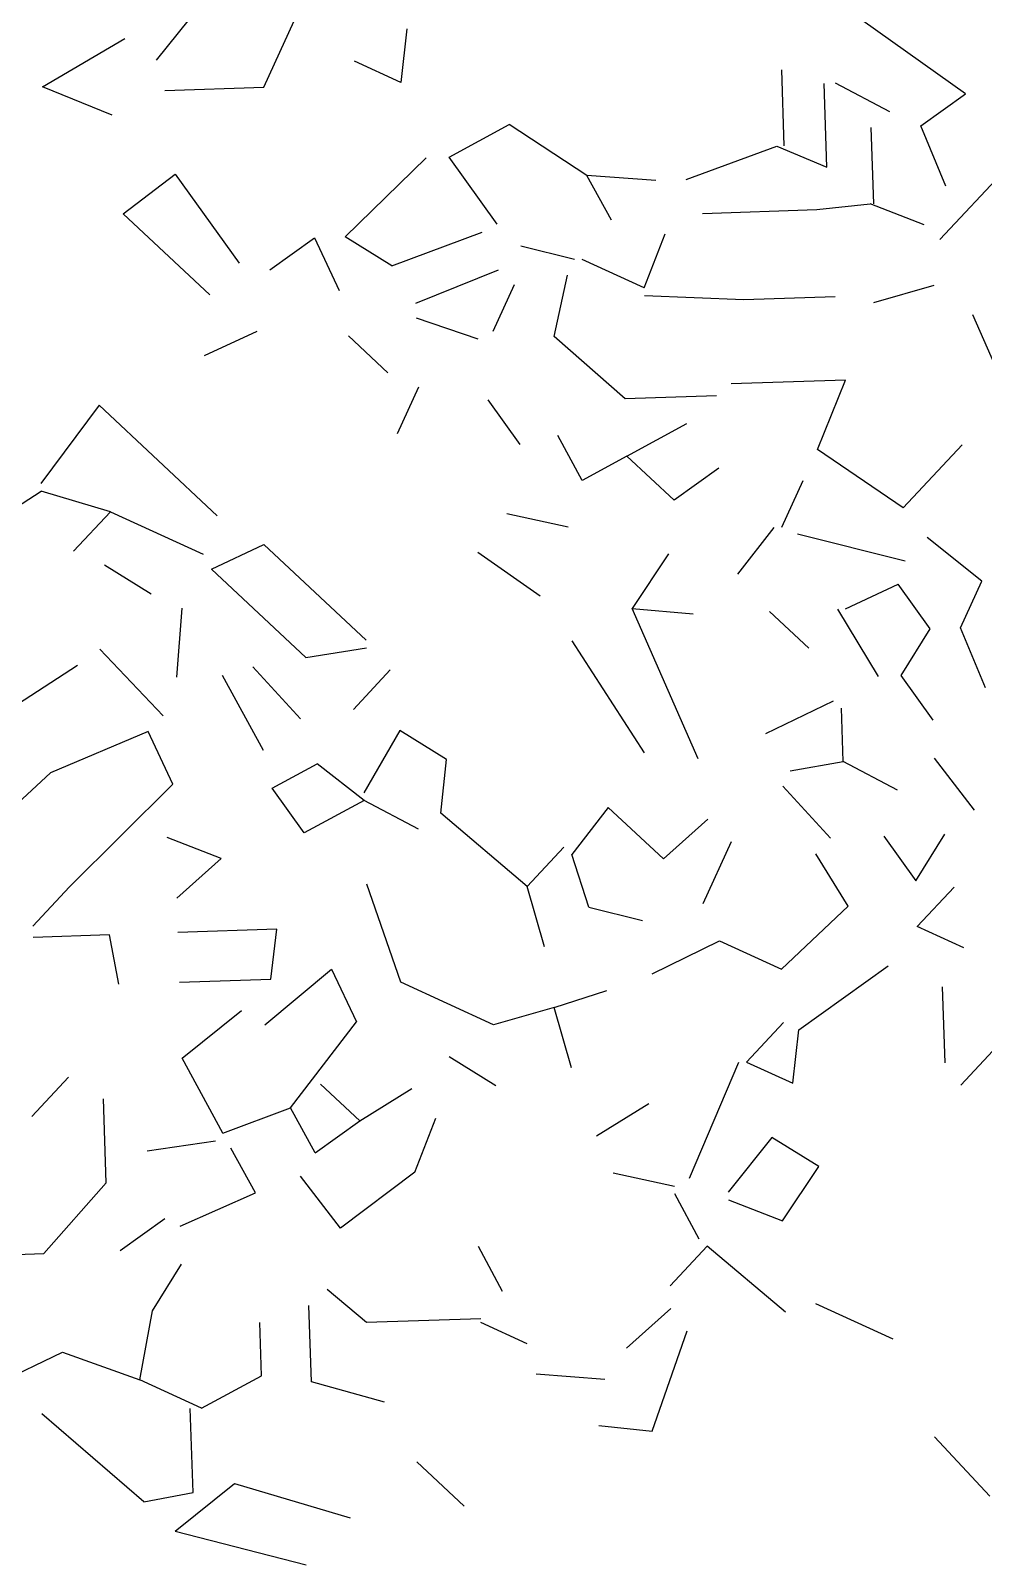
# Model space of a CAD drawing. Header units: metres. Extents: x 10 to 239, y 2 to 253.
# Drawn here: x 16.636 to 17.31, y 182.079 to 183.161 of the extents above; entities that cross this region are included whole.
import ezdxf

# ---------------------------------------------------------------- set-up
doc = ezdxf.new("R2010")
doc.units = ezdxf.units.M
doc.header["$MEASUREMENT"] = 0
doc.layers.add('bloques ARBOLES', color=7, linetype='Continuous', true_color=0xb8d897)

# ---------------------------------------------------------------- blocks, each defined once
blk = doc.blocks.new('arb-alz-77')
at = {"layer": 'bloques ARBOLES', "linetype": 'Continuous'}
for p, q in [((0.8335, 5.234), (0.9146, 5.4112)), ((0.8335, 5.234), (0.9146, 5.4112)), ((0.8335, 5.234), (0.9146, 5.4112)), ((0.7293, 5.3675), (0.6575, 5.2779)), ((0.7293, 5.3675), (0.6575, 5.2779)), ((1.9797, 5.2229), (1.7628, 5.3775)), ((1.9797, 5.2229), (1.7628, 5.3775)), ((1.9797, 5.2229), (1.7628, 5.3775)), ((1.9797, 5.2229), (1.7628, 5.3775)), ((1.0669, 5.3291), (1.0574, 5.2416)), ((0.4722, 5.2343), (0.6064, 5.3136)), ((1.0574, 5.2416), (0.9814, 5.2764)), ((1.0574, 5.2416), (0.9814, 5.2764)), ((1.6837, 5.1382), (1.6795, 5.2625)), ((0.5858, 5.1882), (0.4722, 5.2343)), ((0.5858, 5.1882), (0.4722, 5.2343)), ((0.5858, 5.1882), (0.4722, 5.2343)), ((0.5858, 5.1882), (0.4722, 5.2343)), ((0.5858, 5.1882), (0.4722, 5.2343)), ((0.5858, 5.1882), (0.4722, 5.2343)), ((0.5858, 5.1882), (0.4722, 5.2343)), ((0.5858, 5.1882), (0.4722, 5.2343)), ((0.6717, 5.2286), (0.8335, 5.234)), ((0.6717, 5.2286), (0.8335, 5.234)), ((0.6717, 5.2286), (0.8335, 5.234)), ((1.7533, 5.1032), (1.7488, 5.24)), ((1.7533, 5.1032), (1.7488, 5.24)), ((1.7533, 5.1032), (1.7488, 5.24)), ((1.7533, 5.1032), (1.7488, 5.24)), ((1.8561, 5.1938), (1.7675, 5.2405)), ((1.9067, 5.1706), (1.9797, 5.2229)), ((1.9067, 5.1706), (1.9797, 5.2229)), ((1.9067, 5.1706), (1.9797, 5.2229)), ((1.1362, 5.1197), (1.2341, 5.1728)), ((1.1362, 5.1197), (1.2341, 5.1728)), ((1.1362, 5.1197), (1.2341, 5.1728)), ((1.1362, 5.1197), (1.2341, 5.1728)), ((1.1362, 5.1197), (1.2341, 5.1728)), ((1.3614, 5.0899), (1.2341, 5.1728)), ((1.3614, 5.0899), (1.2341, 5.1728)), ((1.3614, 5.0899), (1.2341, 5.1728)), ((1.3614, 5.0899), (1.2341, 5.1728)), ((1.3614, 5.0899), (1.2341, 5.1728)), ((1.83, 5.0435), (1.8258, 5.1678)), ((1.9474, 5.0723), (1.9067, 5.1706)), ((1.9474, 5.0723), (1.9067, 5.1706)), ((0.9662, 4.9894), (1.0988, 5.1185)), ((0.9662, 4.9894), (1.0988, 5.1185)), ((0.9662, 4.9894), (1.0988, 5.1185)), ((0.9662, 4.9894), (1.0988, 5.1185)), ((1.2146, 5.0102), (1.1362, 5.1197)), ((1.2146, 5.0102), (1.1362, 5.1197)), ((1.2146, 5.0102), (1.1362, 5.1197)), ((1.5236, 5.0829), (1.6713, 5.1377)), ((1.5236, 5.0829), (1.6713, 5.1377)), ((1.6713, 5.1377), (1.7533, 5.1032)), ((1.6713, 5.1377), (1.7533, 5.1032)), ((1.6713, 5.1377), (1.7533, 5.1032)), ((1.6713, 5.1377), (1.7533, 5.1032)), ((0.6037, 5.027), (0.6887, 5.092)), ((0.6037, 5.027), (0.6887, 5.092)), ((0.6887, 5.092), (0.7933, 4.9462)), ((0.6887, 5.092), (0.7933, 4.9462)), ((0.6887, 5.092), (0.7933, 4.9462)), ((0.6887, 5.092), (0.7933, 4.9462)), ((0.6887, 5.092), (0.7933, 4.9462)), ((0.6887, 5.092), (0.7933, 4.9462)), ((1.9378, 4.9849), (2.0461, 5.1006)), ((1.9378, 4.9849), (2.0461, 5.1006)), ((1.4738, 5.0813), (1.3614, 5.0899)), ((1.4013, 5.0166), (1.3614, 5.0899)), ((1.4013, 5.0166), (1.3614, 5.0899)), ((1.4013, 5.0166), (1.3614, 5.0899)), ((1.4013, 5.0166), (1.3614, 5.0899)), ((1.4738, 5.0813), (1.3614, 5.0899)), ((1.4013, 5.0166), (1.3614, 5.0899)), ((1.737, 5.034), (1.8238, 5.0433)), ((1.9122, 5.0088), (1.8238, 5.0433)), ((1.9122, 5.0088), (1.8238, 5.0433)), ((0.7452, 4.8948), (0.6037, 5.027)), ((0.7452, 4.8948), (0.6037, 5.027)), ((1.5503, 5.0278), (1.737, 5.034)), ((1.5503, 5.0278), (1.737, 5.034)), ((1.5503, 5.0278), (1.737, 5.034)), ((1.0425, 4.9421), (1.1902, 4.9969)), ((1.0425, 4.9421), (1.1902, 4.9969)), ((1.0425, 4.9421), (1.1902, 4.9969)), ((1.0425, 4.9421), (1.1902, 4.9969)), ((1.0425, 4.9421), (1.1902, 4.9969)), ((1.0425, 4.9421), (1.1902, 4.9969)), ((1.0425, 4.9421), (1.1902, 4.9969)), ((1.0425, 4.9421), (1.1902, 4.9969)), ((1.4548, 4.9063), (1.4891, 4.9946)), ((1.4548, 4.9063), (1.4891, 4.9946)), ((1.4548, 4.9063), (1.4891, 4.9946)), ((0.8435, 4.9353), (0.9164, 4.9876)), ((0.8435, 4.9353), (0.9164, 4.9876)), ((0.8435, 4.9353), (0.9164, 4.9876)), ((0.9164, 4.9876), (0.9568, 4.9019)), ((0.9164, 4.9876), (0.9568, 4.9019)), ((0.9164, 4.9876), (0.9568, 4.9019)), ((1.0425, 4.9421), (0.9662, 4.9894)), ((1.0425, 4.9421), (0.9662, 4.9894)), ((1.0425, 4.9421), (0.9662, 4.9894)), ((1.0425, 4.9421), (0.9662, 4.9894)), ((1.0425, 4.9421), (0.9662, 4.9894)), ((1.3412, 4.9522), (1.2532, 4.9742)), ((1.3412, 4.9522), (1.2532, 4.9742)), ((1.4548, 4.9063), (1.3536, 4.9525)), ((1.082, 4.8812), (1.2171, 4.9356)), ((1.082, 4.8812), (1.2171, 4.9356)), ((1.082, 4.8812), (1.2171, 4.9356)), ((1.082, 4.8812), (1.2171, 4.9356)), ((1.308, 4.8265), (1.3295, 4.9269)), ((1.308, 4.8265), (1.3295, 4.9269)), ((1.308, 4.8265), (1.3295, 4.9269)), ((1.308, 4.8265), (1.3295, 4.9269)), ((1.308, 4.8265), (1.3295, 4.9269)), ((1.308, 4.8265), (1.3295, 4.9269)), ((1.2081, 4.8356), (1.2428, 4.9115)), ((1.4553, 4.8937), (1.6175, 4.8868)), ((1.4553, 4.8937), (1.6175, 4.8868)), ((1.9279, 4.9097), (1.8292, 4.8815)), ((1.9279, 4.9097), (1.8292, 4.8815)), ((1.9279, 4.9097), (1.8292, 4.8815)), ((1.9279, 4.9097), (1.8292, 4.8815)), ((1.9279, 4.9097), (1.8292, 4.8815)), ((1.9279, 4.9097), (1.8292, 4.8815)), ((1.9279, 4.9097), (1.8292, 4.8815)), ((1.6175, 4.8868), (1.7667, 4.8918)), ((1.6175, 4.8868), (1.7667, 4.8918)), ((1.6175, 4.8868), (1.7667, 4.8918)), ((1.1837, 4.8223), (1.0828, 4.8563)), ((1.1837, 4.8223), (1.0828, 4.8563)), ((1.1837, 4.8223), (1.0828, 4.8563)), ((2.0458, 4.7393), (1.9919, 4.862)), ((2.0458, 4.7393), (1.9919, 4.862)), ((2.0458, 4.7393), (1.9919, 4.862)), ((2.0458, 4.7393), (1.9919, 4.862)), ((0.8219, 4.835), (0.736, 4.7948)), ((0.8219, 4.835), (0.736, 4.7948)), ((0.8219, 4.835), (0.736, 4.7948)), ((1.036, 4.7674), (0.9717, 4.8276)), ((1.036, 4.7674), (0.9717, 4.8276)), ((1.036, 4.7674), (0.9717, 4.8276)), ((1.4236, 4.7246), (1.308, 4.8265)), ((1.4236, 4.7246), (1.308, 4.8265)), ((1.0518, 4.6684), (1.0866, 4.7443)), ((1.0518, 4.6684), (1.0866, 4.7443)), ((1.0518, 4.6684), (1.0866, 4.7443)), ((1.7838, 4.7555), (1.5971, 4.7491)), ((1.7838, 4.7555), (1.5971, 4.7491)), ((1.7838, 4.7555), (1.5971, 4.7491)), ((1.7378, 4.6418), (1.7838, 4.7555)), ((1.7378, 4.6418), (1.7838, 4.7555)), ((1.7378, 4.6418), (1.7838, 4.7555)), ((1.7378, 4.6418), (1.7838, 4.7555)), ((1.7378, 4.6418), (1.7838, 4.7555)), ((1.7378, 4.6418), (1.7838, 4.7555)), ((1.7378, 4.6418), (1.7838, 4.7555)), ((1.7378, 4.6418), (1.7838, 4.7555)), ((1.7378, 4.6418), (1.7838, 4.7555)), ((1.7378, 4.6418), (1.7838, 4.7555)), ((1.1994, 4.7232), (1.2517, 4.6503)), ((1.1994, 4.7232), (1.2517, 4.6503)), ((1.5729, 4.7296), (1.4236, 4.7246)), ((1.5729, 4.7296), (1.4236, 4.7246)), ((1.5729, 4.7296), (1.4236, 4.7246)), ((0.5644, 4.7142), (0.4692, 4.5865)), ((0.7574, 4.5339), (0.5644, 4.7142)), ((0.7574, 4.5339), (0.5644, 4.7142)), ((0.7574, 4.5339), (0.5644, 4.7142)), ((1.4267, 4.6312), (1.5246, 4.6844)), ((1.4267, 4.6312), (1.5246, 4.6844)), ((1.3534, 4.5915), (1.3135, 4.6648)), ((1.3534, 4.5915), (1.3135, 4.6648)), ((1.3534, 4.5915), (1.3135, 4.6648)), ((1.3534, 4.5915), (1.3135, 4.6648)), ((1.3534, 4.5915), (1.3135, 4.6648)), ((1.3534, 4.5915), (1.3135, 4.6648)), ((1.3534, 4.5915), (1.3135, 4.6648)), ((1.9742, 4.6498), (1.878, 4.5469)), ((1.9742, 4.6498), (1.878, 4.5469)), ((1.9742, 4.6498), (1.878, 4.5469)), ((1.4267, 4.6312), (1.3534, 4.5915)), ((1.4267, 4.6312), (1.3534, 4.5915)), ((1.5038, 4.5591), (1.4267, 4.6312)), ((1.5038, 4.5591), (1.4267, 4.6312)), ((1.5038, 4.5591), (1.4267, 4.6312)), ((1.878, 4.5469), (1.7378, 4.6418)), ((1.878, 4.5469), (1.7378, 4.6418)), ((1.5769, 4.6114), (1.5038, 4.5591)), ((0.3476, 4.4952), (0.4697, 4.574)), ((0.3476, 4.4952), (0.4697, 4.574)), ((0.3476, 4.4952), (0.4697, 4.574)), ((0.3476, 4.4952), (0.4697, 4.574)), ((0.3476, 4.4952), (0.4697, 4.574)), ((0.3476, 4.4952), (0.4697, 4.574)), ((0.3476, 4.4952), (0.4697, 4.574)), ((0.3476, 4.4952), (0.4697, 4.574)), ((0.3476, 4.4952), (0.4697, 4.574)), ((0.5828, 4.5404), (0.4697, 4.574)), ((0.5828, 4.5404), (0.4697, 4.574)), ((0.5828, 4.5404), (0.4697, 4.574)), ((0.5828, 4.5404), (0.4697, 4.574)), ((0.5828, 4.5404), (0.4697, 4.574)), ((0.5828, 4.5404), (0.4697, 4.574)), ((0.5828, 4.5404), (0.4697, 4.574)), ((0.5828, 4.5404), (0.4697, 4.574)), ((0.5828, 4.5404), (0.4697, 4.574)), ((1.6797, 4.5152), (1.7146, 4.5911)), ((0.5226, 4.4761), (0.5828, 4.5404)), ((0.5226, 4.4761), (0.5828, 4.5404)), ((0.5226, 4.4761), (0.5828, 4.5404)), ((0.5828, 4.5404), (0.7345, 4.4709)), ((1.2305, 4.5374), (1.3309, 4.5159)), ((1.2305, 4.5374), (1.3309, 4.5159)), ((1.6076, 4.4381), (1.6673, 4.5148)), ((1.6076, 4.4381), (1.6673, 4.5148)), ((1.6076, 4.4381), (1.6673, 4.5148)), ((1.6076, 4.4381), (1.6673, 4.5148)), ((1.6076, 4.4381), (1.6673, 4.5148)), ((1.8809, 4.4597), (1.7051, 4.5036)), ((1.8809, 4.4597), (1.7051, 4.5036)), ((1.8809, 4.4597), (1.7051, 4.5036)), ((1.8809, 4.4597), (1.7051, 4.5036)), ((1.8809, 4.4597), (1.7051, 4.5036)), ((1.8809, 4.4597), (1.7051, 4.5036)), ((1.8809, 4.4597), (1.7051, 4.5036)), ((1.8809, 4.4597), (1.7051, 4.5036)), ((1.8809, 4.4597), (1.7051, 4.5036)), ((2.0066, 4.4267), (1.917, 4.4984)), ((2.0066, 4.4267), (1.917, 4.4984)), ((0.7479, 4.4464), (0.8337, 4.4866)), ((0.8337, 4.4866), (1.0009, 4.3304)), ((0.8337, 4.4866), (1.0009, 4.3304)), ((0.8337, 4.4866), (1.0009, 4.3304)), ((1.2849, 4.4023), (1.1829, 4.4735)), ((1.2849, 4.4023), (1.1829, 4.4735)), ((1.2849, 4.4023), (1.1829, 4.4735)), ((1.2849, 4.4023), (1.1829, 4.4735)), ((1.2849, 4.4023), (1.1829, 4.4735)), ((1.2849, 4.4023), (1.1829, 4.4735)), ((1.2849, 4.4023), (1.1829, 4.4735)), ((1.4944, 4.4717), (1.4351, 4.3824)), ((1.4944, 4.4717), (1.4351, 4.3824)), ((0.6496, 4.4057), (0.5733, 4.453)), ((0.6496, 4.4057), (0.5733, 4.453)), ((0.6496, 4.4057), (0.5733, 4.453)), ((0.6496, 4.4057), (0.5733, 4.453)), ((0.6496, 4.4057), (0.5733, 4.453)), ((0.6496, 4.4057), (0.5733, 4.453)), ((0.6496, 4.4057), (0.5733, 4.453)), ((0.6496, 4.4057), (0.5733, 4.453)), ((0.9022, 4.3021), (0.7479, 4.4464)), ((0.9022, 4.3021), (0.7479, 4.4464)), ((0.9022, 4.3021), (0.7479, 4.4464)), ((0.9022, 4.3021), (0.7479, 4.4464)), ((0.9022, 4.3021), (0.7479, 4.4464)), ((1.7839, 4.3818), (1.8698, 4.4221)), ((1.7839, 4.3818), (1.8698, 4.4221)), ((1.7839, 4.3818), (1.8698, 4.4221)), ((1.7839, 4.3818), (1.8698, 4.4221)), ((1.7839, 4.3818), (1.8698, 4.4221)), ((1.7839, 4.3818), (1.8698, 4.4221)), ((1.7839, 4.3818), (1.8698, 4.4221)), ((1.922, 4.3491), (1.8698, 4.4221)), ((1.922, 4.3491), (1.8698, 4.4221)), ((1.922, 4.3491), (1.8698, 4.4221)), ((1.922, 4.3491), (1.8698, 4.4221)), ((1.922, 4.3491), (1.8698, 4.4221)), ((1.922, 4.3491), (1.8698, 4.4221)), ((1.922, 4.3491), (1.8698, 4.4221)), ((1.922, 4.3491), (1.8698, 4.4221)), ((1.922, 4.3491), (1.8698, 4.4221)), ((1.922, 4.3491), (1.8698, 4.4221)), ((1.922, 4.3491), (1.8698, 4.4221)), ((1.922, 4.3491), (1.8698, 4.4221)), ((1.922, 4.3491), (1.8698, 4.4221)), ((1.9718, 4.3506), (2.0066, 4.4267)), ((0.6916, 4.2701), (0.7002, 4.3826)), ((0.6916, 4.2701), (0.7002, 4.3826)), ((0.6916, 4.2701), (0.7002, 4.3826)), ((0.6916, 4.2701), (0.7002, 4.3826)), ((0.6916, 4.2701), (0.7002, 4.3826)), ((1.543, 4.1368), (1.4351, 4.3824)), ((1.543, 4.1368), (1.4351, 4.3824)), ((1.543, 4.1368), (1.4351, 4.3824)), ((1.543, 4.1368), (1.4351, 4.3824)), ((1.543, 4.1368), (1.4351, 4.3824)), ((1.543, 4.1368), (1.4351, 4.3824)), ((1.543, 4.1368), (1.4351, 4.3824)), ((1.4351, 4.3824), (1.5351, 4.3733)), ((1.543, 4.1368), (1.4351, 4.3824)), ((1.6595, 4.3775), (1.7238, 4.3175)), ((1.6595, 4.3775), (1.7238, 4.3175)), ((1.8374, 4.2714), (1.7714, 4.3813)), ((1.8374, 4.2714), (1.7714, 4.3813)), ((1.8374, 4.2714), (1.7714, 4.3813)), ((1.8374, 4.2714), (1.7714, 4.3813)), ((1.8748, 4.2727), (1.922, 4.3491)), ((1.8748, 4.2727), (1.922, 4.3491)), ((1.8748, 4.2727), (1.922, 4.3491)), ((1.8748, 4.2727), (1.922, 4.3491)), ((1.8748, 4.2727), (1.922, 4.3491)), ((1.8748, 4.2727), (1.922, 4.3491)), ((2.0124, 4.2524), (1.9718, 4.3506)), ((2.0124, 4.2524), (1.9718, 4.3506)), ((1.4555, 4.1465), (1.3372, 4.3292)), ((1.4555, 4.1465), (1.3372, 4.3292)), ((1.4555, 4.1465), (1.3372, 4.3292)), ((1.4555, 4.1465), (1.3372, 4.3292)), ((1.4555, 4.1465), (1.3372, 4.3292)), ((1.4555, 4.1465), (1.3372, 4.3292)), ((0.5655, 4.3157), (0.6688, 4.207)), ((0.5655, 4.3157), (0.6688, 4.207)), ((0.5655, 4.3157), (0.6688, 4.207)), ((0.5655, 4.3157), (0.6688, 4.207)), ((0.5655, 4.3157), (0.6688, 4.207)), ((0.9022, 4.3021), (1.0013, 4.3179)), ((0.9022, 4.3021), (1.0013, 4.3179)), ((0.3461, 4.1713), (0.5289, 4.2896)), ((0.3461, 4.1713), (0.5289, 4.2896)), ((0.3461, 4.1713), (0.5289, 4.2896)), ((0.8327, 4.1503), (0.7662, 4.2726)), ((0.8327, 4.1503), (0.7662, 4.2726)), ((0.8327, 4.1503), (0.7662, 4.2726)), ((0.8156, 4.2868), (0.8932, 4.2021)), ((0.8156, 4.2868), (0.8932, 4.2021)), ((0.9799, 4.2175), (1.04, 4.2818)), ((0.9799, 4.2175), (1.04, 4.2818)), ((1.9271, 4.1996), (1.8748, 4.2727)), ((1.9271, 4.1996), (1.8748, 4.2727)), ((1.9271, 4.1996), (1.8748, 4.2727)), ((1.9271, 4.1996), (1.8748, 4.2727)), ((1.9271, 4.1996), (1.8748, 4.2727)), ((1.6538, 4.178), (1.764, 4.2315)), ((1.6538, 4.178), (1.764, 4.2315)), ((1.6538, 4.178), (1.764, 4.2315)), ((1.6538, 4.178), (1.764, 4.2315)), ((1.6538, 4.178), (1.764, 4.2315)), ((1.7799, 4.1325), (1.7769, 4.2196)), ((1.7799, 4.1325), (1.7769, 4.2196)), ((1.7799, 4.1325), (1.7769, 4.2196)), ((0.6447, 4.1814), (0.4852, 4.1137)), ((0.6447, 4.1814), (0.4852, 4.1137)), ((0.6447, 4.1814), (0.4852, 4.1137)), ((0.6447, 4.1814), (0.4852, 4.1137)), ((0.6849, 4.0955), (0.6447, 4.1814)), ((0.6849, 4.0955), (0.6447, 4.1814)), ((1.0557, 4.1828), (0.9969, 4.0811)), ((1.0557, 4.1828), (0.9969, 4.0811)), ((1.0557, 4.1828), (0.9969, 4.0811)), ((1.1321, 4.1356), (1.0557, 4.1828)), ((1.1321, 4.1356), (1.0557, 4.1828)), ((1.1321, 4.1356), (1.0557, 4.1828)), ((1.1321, 4.1356), (1.0557, 4.1828)), ((1.1321, 4.1356), (1.0557, 4.1828)), ((1.1321, 4.1356), (1.0557, 4.1828)), ((0.8471, 4.0885), (0.9205, 4.1284)), ((0.8471, 4.0885), (0.9205, 4.1284)), ((0.9973, 4.0687), (0.9205, 4.1284)), ((0.9973, 4.0687), (0.9205, 4.1284)), ((1.1226, 4.0479), (1.1321, 4.1356)), ((1.1226, 4.0479), (1.1321, 4.1356)), ((1.1226, 4.0479), (1.1321, 4.1356)), ((1.6931, 4.1171), (1.7799, 4.1325)), ((1.6931, 4.1171), (1.7799, 4.1325)), ((1.8687, 4.0857), (1.7799, 4.1325)), ((1.8687, 4.0857), (1.7799, 4.1325)), ((1.8687, 4.0857), (1.7799, 4.1325)), ((1.8687, 4.0857), (1.7799, 4.1325)), ((1.8687, 4.0857), (1.7799, 4.1325)), ((1.8687, 4.0857), (1.7799, 4.1325)), ((1.8687, 4.0857), (1.7799, 4.1325)), ((1.8687, 4.0857), (1.7799, 4.1325)), ((1.9944, 4.0526), (1.9292, 4.1375)), ((1.9944, 4.0526), (1.9292, 4.1375)), ((1.9944, 4.0526), (1.9292, 4.1375)), ((1.9944, 4.0526), (1.9292, 4.1375)), ((1.9944, 4.0526), (1.9292, 4.1375)), ((1.9944, 4.0526), (1.9292, 4.1375)), ((1.9944, 4.0526), (1.9292, 4.1375)), ((0.4852, 4.1137), (0.4006, 4.0361)), ((0.5163, 3.9278), (0.6849, 4.0955)), ((0.5163, 3.9278), (0.6849, 4.0955)), ((0.5163, 3.9278), (0.6849, 4.0955)), ((0.5163, 3.9278), (0.6849, 4.0955)), ((0.8994, 4.0156), (0.8471, 4.0885)), ((0.8994, 4.0156), (0.8471, 4.0885)), ((0.8994, 4.0156), (0.8471, 4.0885)), ((0.8994, 4.0156), (0.8471, 4.0885)), ((0.8994, 4.0156), (0.8471, 4.0885)), ((0.8994, 4.0156), (0.8471, 4.0885)), ((0.8994, 4.0156), (0.8471, 4.0885)), ((0.9973, 4.0687), (0.8994, 4.0156)), ((0.9973, 4.0687), (0.8994, 4.0156)), ((0.9973, 4.0687), (0.8994, 4.0156)), ((0.9973, 4.0687), (0.8994, 4.0156)), ((1.086, 4.0218), (0.9973, 4.0687)), ((1.086, 4.0218), (0.9973, 4.0687)), ((1.086, 4.0218), (0.9973, 4.0687)), ((1.7593, 4.0072), (1.6815, 4.0918)), ((1.7593, 4.0072), (1.6815, 4.0918)), ((1.7593, 4.0072), (1.6815, 4.0918)), ((1.7593, 4.0072), (1.6815, 4.0918)), ((1.7593, 4.0072), (1.6815, 4.0918)), ((1.2637, 3.9283), (1.1226, 4.0479)), ((1.2637, 3.9283), (1.1226, 4.0479)), ((1.2637, 3.9283), (1.1226, 4.0479)), ((1.2637, 3.9283), (1.1226, 4.0479)), ((1.2637, 3.9283), (1.1226, 4.0479)), ((1.2637, 3.9283), (1.1226, 4.0479)), ((1.2637, 3.9283), (1.1226, 4.0479)), ((1.2637, 3.9283), (1.1226, 4.0479)), ((1.2637, 3.9283), (1.1226, 4.0479)), ((1.3962, 4.0573), (1.3366, 3.9805)), ((1.3962, 4.0573), (1.3366, 3.9805)), ((1.3962, 4.0573), (1.3366, 3.9805)), ((1.3962, 4.0573), (1.3366, 3.9805)), ((1.4864, 3.9732), (1.3962, 4.0573)), ((1.4864, 3.9732), (1.3962, 4.0573)), ((1.4864, 3.9732), (1.5589, 4.0379)), ((1.4864, 3.9732), (1.5589, 4.0379)), ((1.4864, 3.9732), (1.5589, 4.0379)), ((1.4864, 3.9732), (1.5589, 4.0379)), ((1.4864, 3.9732), (1.5589, 4.0379)), ((1.4864, 3.9732), (1.5589, 4.0379)), ((0.7638, 3.9736), (0.6755, 4.008)), ((1.551, 3.9006), (1.5975, 4.0018)), ((1.551, 3.9006), (1.5975, 4.0018)), ((1.551, 3.9006), (1.5975, 4.0018)), ((1.8462, 4.0102), (1.8985, 3.9373)), ((1.8462, 4.0102), (1.8985, 3.9373)), ((1.8462, 4.0102), (1.8985, 3.9373)), ((1.8462, 4.0102), (1.8985, 3.9373)), ((1.8462, 4.0102), (1.8985, 3.9373)), ((1.8462, 4.0102), (1.8985, 3.9373)), ((1.8462, 4.0102), (1.8985, 3.9373)), ((1.8462, 4.0102), (1.8985, 3.9373)), ((1.8985, 3.9373), (1.9458, 4.0135)), ((0.6913, 3.9089), (0.7638, 3.9736)), ((1.2637, 3.9283), (1.3238, 3.9925)), ((1.3643, 3.8942), (1.3366, 3.9805)), ((1.3643, 3.8942), (1.3366, 3.9805)), ((1.7879, 3.8961), (1.7351, 3.9816)), ((1.7879, 3.8961), (1.7351, 3.9816)), ((1.7879, 3.8961), (1.7351, 3.9816)), ((1.7879, 3.8961), (1.7351, 3.9816)), ((1.7879, 3.8961), (1.7351, 3.9816)), ((1.7879, 3.8961), (1.7351, 3.9816)), ((1.7879, 3.8961), (1.7351, 3.9816)), ((0.4562, 3.8635), (0.5163, 3.9278)), ((0.4562, 3.8635), (0.5163, 3.9278)), ((0.4562, 3.8635), (0.5163, 3.9278)), ((0.4562, 3.8635), (0.5163, 3.9278)), ((0.4562, 3.8635), (0.5163, 3.9278)), ((0.4562, 3.8635), (0.5163, 3.9278)), ((0.4562, 3.8635), (0.5163, 3.9278)), ((0.4562, 3.8635), (0.5163, 3.9278)), ((0.4562, 3.8635), (0.5163, 3.9278)), ((0.4562, 3.8635), (0.5163, 3.9278)), ((1.0572, 3.7718), (1.0019, 3.9318)), ((1.0572, 3.7718), (1.0019, 3.9318)), ((1.0572, 3.7718), (1.0019, 3.9318)), ((1.2918, 3.8295), (1.2637, 3.9283)), ((1.2918, 3.8295), (1.2637, 3.9283)), ((1.2918, 3.8295), (1.2637, 3.9283)), ((1.2918, 3.8295), (1.2637, 3.9283)), ((1.2918, 3.8295), (1.2637, 3.9283)), ((1.2918, 3.8295), (1.2637, 3.9283)), ((1.901, 3.8625), (1.9612, 3.9268)), ((1.901, 3.8625), (1.9612, 3.9268)), ((1.901, 3.8625), (1.9612, 3.9268)), ((1.901, 3.8625), (1.9612, 3.9268)), ((1.3643, 3.8942), (1.4523, 3.8723)), ((1.3643, 3.8942), (1.4523, 3.8723)), ((1.3643, 3.8942), (1.4523, 3.8723)), ((1.3643, 3.8942), (1.4523, 3.8723)), ((1.6792, 3.7928), (1.7879, 3.8961)), ((1.6792, 3.7928), (1.7879, 3.8961)), ((1.6792, 3.7928), (1.7879, 3.8961)), ((1.6792, 3.7928), (1.7879, 3.8961)), ((0.5812, 3.8491), (0.4568, 3.8448)), ((0.5964, 3.7686), (0.5812, 3.8491)), ((0.5964, 3.7686), (0.5812, 3.8491)), ((0.5964, 3.7686), (0.5812, 3.8491)), ((0.5964, 3.7686), (0.5812, 3.8491)), ((0.8549, 3.8583), (0.6932, 3.8528)), ((0.8549, 3.8583), (0.6932, 3.8528)), ((0.8549, 3.8583), (0.6932, 3.8528)), ((0.8549, 3.8583), (0.6932, 3.8528)), ((0.8549, 3.8583), (0.6932, 3.8528)), ((0.8549, 3.8583), (0.6932, 3.8528)), ((0.8549, 3.8583), (0.6932, 3.8528)), ((0.8549, 3.8583), (0.6932, 3.8528)), ((0.8452, 3.777), (0.8549, 3.8583)), ((1.9769, 3.8277), (1.901, 3.8625)), ((1.9769, 3.8277), (1.901, 3.8625)), ((1.9769, 3.8277), (1.901, 3.8625)), ((1.9769, 3.8277), (1.901, 3.8625)), ((1.4677, 3.7856), (1.578, 3.8391)), ((1.4677, 3.7856), (1.578, 3.8391)), ((1.578, 3.8391), (1.6792, 3.7928)), ((1.578, 3.8391), (1.6792, 3.7928)), ((1.578, 3.8391), (1.6792, 3.7928)), ((1.578, 3.8391), (1.6792, 3.7928)), ((1.578, 3.8391), (1.6792, 3.7928)), ((1.578, 3.8391), (1.6792, 3.7928)), ((1.578, 3.8391), (1.6792, 3.7928)), ((1.7074, 3.6941), (1.8534, 3.7987)), ((0.6959, 3.772), (0.8452, 3.777)), ((0.6959, 3.772), (0.8452, 3.777)), ((0.6959, 3.772), (0.8452, 3.777)), ((0.6959, 3.772), (0.8452, 3.777)), ((0.8354, 3.702), (0.9443, 3.7929)), ((0.8354, 3.702), (0.9443, 3.7929)), ((0.8354, 3.702), (0.9443, 3.7929)), ((0.8354, 3.702), (0.9443, 3.7929)), ((0.8354, 3.702), (0.9443, 3.7929)), ((0.8354, 3.702), (0.9443, 3.7929)), ((0.9443, 3.7929), (0.9846, 3.707)), ((0.9443, 3.7929), (0.9846, 3.707)), ((0.9443, 3.7929), (0.9846, 3.707)), ((1.2089, 3.7021), (1.0572, 3.7718)), ((1.2089, 3.7021), (1.0572, 3.7718)), ((1.2089, 3.7021), (1.0572, 3.7718)), ((1.3077, 3.7304), (1.394, 3.7582)), ((1.3077, 3.7304), (1.394, 3.7582)), ((1.3077, 3.7304), (1.394, 3.7582)), ((1.3077, 3.7304), (1.394, 3.7582)), ((1.3077, 3.7304), (1.394, 3.7582)), ((1.3077, 3.7304), (1.394, 3.7582)), ((1.3077, 3.7304), (1.394, 3.7582)), ((1.9418, 3.7643), (1.9461, 3.6398)), ((1.9418, 3.7643), (1.9461, 3.6398)), ((0.7001, 3.6476), (0.7971, 3.7255)), ((0.7001, 3.6476), (0.7971, 3.7255)), ((0.7001, 3.6476), (0.7971, 3.7255)), ((1.3077, 3.7304), (1.2089, 3.7021)), ((1.3077, 3.7304), (1.2089, 3.7021)), ((1.3077, 3.7304), (1.2089, 3.7021)), ((1.3077, 3.7304), (1.2089, 3.7021)), ((1.3077, 3.7304), (1.2089, 3.7021)), ((1.336, 3.6317), (1.3077, 3.7304)), ((1.336, 3.6317), (1.3077, 3.7304)), ((0.8772, 3.5664), (0.9846, 3.707)), ((1.6221, 3.6413), (1.6822, 3.7057)), ((1.6221, 3.6413), (1.6822, 3.7057)), ((1.6221, 3.6413), (1.6822, 3.7057)), ((1.6979, 3.6066), (1.7074, 3.6941)), ((0.7666, 3.5253), (0.7001, 3.6476)), ((0.7666, 3.5253), (0.7001, 3.6476)), ((0.7666, 3.5253), (0.7001, 3.6476)), ((1.2123, 3.6026), (1.136, 3.6498)), ((1.2123, 3.6026), (1.136, 3.6498)), ((1.2123, 3.6026), (1.136, 3.6498)), ((1.2123, 3.6026), (1.136, 3.6498)), ((1.2123, 3.6026), (1.136, 3.6498)), ((1.972, 3.6034), (2.0322, 3.6677)), ((1.5288, 3.4514), (1.6097, 3.6409)), ((1.5288, 3.4514), (1.6097, 3.6409)), ((1.5288, 3.4514), (1.6097, 3.6409)), ((1.5288, 3.4514), (1.6097, 3.6409)), ((1.5288, 3.4514), (1.6097, 3.6409)), ((1.5288, 3.4514), (1.6097, 3.6409)), ((1.5288, 3.4514), (1.6097, 3.6409)), ((1.6221, 3.6413), (1.6979, 3.6066)), ((1.6221, 3.6413), (1.6979, 3.6066)), ((1.6221, 3.6413), (1.6979, 3.6066)), ((1.6221, 3.6413), (1.6979, 3.6066)), ((1.6221, 3.6413), (1.6979, 3.6066)), ((0.4543, 3.5522), (0.5143, 3.6164)), ((0.4543, 3.5522), (0.5143, 3.6164)), ((0.4543, 3.5522), (0.5143, 3.6164)), ((0.4543, 3.5522), (0.5143, 3.6164)), ((0.4543, 3.5522), (0.5143, 3.6164)), ((0.9901, 3.5453), (0.9258, 3.6054)), ((0.9901, 3.5453), (1.0755, 3.598)), ((0.9901, 3.5453), (1.0755, 3.598)), ((0.9901, 3.5453), (1.0755, 3.598)), ((0.5762, 3.4442), (0.5715, 3.581)), ((0.5762, 3.4442), (0.5715, 3.581)), ((1.377, 3.5209), (1.4625, 3.5737)), ((1.377, 3.5209), (1.4625, 3.5737)), ((1.377, 3.5209), (1.4625, 3.5737)), ((1.377, 3.5209), (1.4625, 3.5737)), ((1.377, 3.5209), (1.4625, 3.5737)), ((0.7666, 3.5253), (0.8772, 3.5664)), ((0.7666, 3.5253), (0.8772, 3.5664)), ((0.7666, 3.5253), (0.8772, 3.5664)), ((0.9171, 3.493), (0.8772, 3.5664)), ((0.9171, 3.493), (0.8772, 3.5664)), ((0.9171, 3.493), (0.8772, 3.5664)), ((0.9171, 3.493), (0.9901, 3.5453)), ((0.9171, 3.493), (0.9901, 3.5453)), ((0.9171, 3.493), (0.9901, 3.5453)), ((0.9171, 3.493), (0.9901, 3.5453)), ((1.0801, 3.4612), (1.1145, 3.5495)), ((1.0801, 3.4612), (1.1145, 3.5495)), ((1.0801, 3.4612), (1.1145, 3.5495)), ((1.0801, 3.4612), (1.1145, 3.5495)), ((1.0801, 3.4612), (1.1145, 3.5495)), ((1.0801, 3.4612), (1.1145, 3.5495)), ((0.643, 3.4962), (0.7545, 3.5125)), ((0.643, 3.4962), (0.7545, 3.5125)), ((0.8197, 3.4275), (0.7798, 3.5008)), ((0.8197, 3.4275), (0.7798, 3.5008)), ((1.6636, 3.5182), (1.5918, 3.4286)), ((1.6636, 3.5182), (1.5918, 3.4286)), ((1.6636, 3.5182), (1.5918, 3.4286)), ((1.6636, 3.5182), (1.5918, 3.4286)), ((1.6636, 3.5182), (1.5918, 3.4286)), ((1.74, 3.4709), (1.6636, 3.5182)), ((1.74, 3.4709), (1.6636, 3.5182)), ((1.6807, 3.3818), (1.74, 3.4709)), ((1.6807, 3.3818), (1.74, 3.4709)), ((1.6807, 3.3818), (1.74, 3.4709)), ((1.6807, 3.3818), (1.74, 3.4709)), ((1.6807, 3.3818), (1.74, 3.4709)), ((1.6807, 3.3818), (1.74, 3.4709)), ((1.6807, 3.3818), (1.74, 3.4709)), ((0.9587, 3.3698), (0.8935, 3.4549)), ((0.9587, 3.3698), (0.8935, 3.4549)), ((0.9587, 3.3698), (0.8935, 3.4549)), ((0.9587, 3.3698), (0.8935, 3.4549)), ((0.9587, 3.3698), (0.8935, 3.4549)), ((0.9587, 3.3698), (0.8935, 3.4549)), ((1.0801, 3.4612), (0.9587, 3.3698)), ((1.0801, 3.4612), (0.9587, 3.3698)), ((1.5044, 3.4381), (1.404, 3.4596)), ((1.5044, 3.4381), (1.404, 3.4596)), ((1.5044, 3.4381), (1.404, 3.4596)), ((1.5044, 3.4381), (1.404, 3.4596)), ((0.4742, 3.3285), (0.5762, 3.4442)), ((0.4742, 3.3285), (0.5762, 3.4442)), ((0.4742, 3.3285), (0.5762, 3.4442)), ((0.4742, 3.3285), (0.5762, 3.4442)), ((0.4742, 3.3285), (0.5762, 3.4442)), ((0.4742, 3.3285), (0.5762, 3.4442)), ((0.4742, 3.3285), (0.5762, 3.4442)), ((0.4742, 3.3285), (0.5762, 3.4442)), ((0.4742, 3.3285), (0.5762, 3.4442)), ((0.6969, 3.3734), (0.8197, 3.4275)), ((0.6969, 3.3734), (0.8197, 3.4275)), ((0.6969, 3.3734), (0.8197, 3.4275)), ((0.6969, 3.3734), (0.8197, 3.4275)), ((1.5446, 3.3522), (1.5049, 3.4258)), ((1.5446, 3.3522), (1.5049, 3.4258)), ((1.5446, 3.3522), (1.5049, 3.4258)), ((1.5923, 3.4161), (1.6807, 3.3818)), ((0.6716, 3.3851), (0.5987, 3.3328)), ((0.6716, 3.3851), (0.5987, 3.3328)), ((0.6716, 3.3851), (0.5987, 3.3328)), ((0.6716, 3.3851), (0.5987, 3.3328)), ((0.6716, 3.3851), (0.5987, 3.3328)), ((0.6716, 3.3851), (0.5987, 3.3328)), ((0.6716, 3.3851), (0.5987, 3.3328)), ((0.3373, 3.3239), (0.4742, 3.3285)), ((0.3373, 3.3239), (0.4742, 3.3285)), ((0.3373, 3.3239), (0.4742, 3.3285)), ((1.2236, 3.2667), (1.1839, 3.3401)), ((1.2236, 3.2667), (1.1839, 3.3401)), ((1.2236, 3.2667), (1.1839, 3.3401)), ((1.4973, 3.276), (1.5575, 3.3403)), ((1.4973, 3.276), (1.5575, 3.3403)), ((1.4973, 3.276), (1.5575, 3.3403)), ((1.4973, 3.276), (1.5575, 3.3403)), ((1.4973, 3.276), (1.5575, 3.3403)), ((1.6857, 3.2325), (1.5575, 3.3403)), ((1.6857, 3.2325), (1.5575, 3.3403)), ((1.6857, 3.2325), (1.5575, 3.3403)), ((1.6857, 3.2325), (1.5575, 3.3403)), ((0.6518, 3.235), (0.6991, 3.3112)), ((0.6518, 3.235), (0.6991, 3.3112)), ((0.6518, 3.235), (0.6991, 3.3112)), ((0.6518, 3.235), (0.6991, 3.3112)), ((1.0011, 3.2156), (0.9371, 3.2695)), ((1.0011, 3.2156), (0.9371, 3.2695)), ((1.0011, 3.2156), (0.9371, 3.2695)), ((1.8616, 3.1886), (1.7351, 3.2466)), ((1.8616, 3.1886), (1.7351, 3.2466)), ((1.8616, 3.1886), (1.7351, 3.2466)), ((1.8616, 3.1886), (1.7351, 3.2466)), ((1.8616, 3.1886), (1.7351, 3.2466)), ((0.6307, 3.1221), (0.6518, 3.235)), ((0.6307, 3.1221), (0.6518, 3.235)), ((0.6307, 3.1221), (0.6518, 3.235)), ((0.6307, 3.1221), (0.6518, 3.235)), ((0.6307, 3.1221), (0.6518, 3.235)), ((0.6307, 3.1221), (0.6518, 3.235)), ((0.6307, 3.1221), (0.6518, 3.235)), ((0.6307, 3.1221), (0.6518, 3.235)), ((0.6307, 3.1221), (0.6518, 3.235)), ((0.9111, 3.1191), (0.9069, 3.2436)), ((0.9111, 3.1191), (0.9069, 3.2436)), ((0.9111, 3.1191), (0.9069, 3.2436)), ((1.1879, 3.222), (1.0011, 3.2156)), ((1.1879, 3.222), (1.0011, 3.2156)), ((1.1879, 3.222), (1.0011, 3.2156)), ((1.1879, 3.222), (1.0011, 3.2156)), ((1.1879, 3.222), (1.0011, 3.2156)), ((1.4986, 3.2386), (1.4261, 3.1739)), ((1.4986, 3.2386), (1.4261, 3.1739)), ((1.4986, 3.2386), (1.4261, 3.1739)), ((1.4986, 3.2386), (1.4261, 3.1739)), ((0.8297, 3.1289), (0.8268, 3.2159)), ((0.8297, 3.1289), (0.8268, 3.2159)), ((0.8297, 3.1289), (0.8268, 3.2159)), ((0.8297, 3.1289), (0.8268, 3.2159)), ((0.8297, 3.1289), (0.8268, 3.2159)), ((0.8297, 3.1289), (0.8268, 3.2159)), ((0.8297, 3.1289), (0.8268, 3.2159)), ((0.8297, 3.1289), (0.8268, 3.2159)), ((1.2639, 3.1808), (1.188, 3.2157)), ((1.2639, 3.1808), (1.188, 3.2157)), ((1.2639, 3.1808), (1.188, 3.2157)), ((1.2639, 3.1808), (1.188, 3.2157)), ((1.4681, 3.0384), (1.5248, 3.2021)), ((1.4681, 3.0384), (1.5248, 3.2021)), ((1.4681, 3.0384), (1.5248, 3.2021)), ((1.4681, 3.0384), (1.5248, 3.2021)), ((1.4681, 3.0384), (1.5248, 3.2021)), ((0.3942, 3.1142), (0.5045, 3.1676)), ((0.3942, 3.1142), (0.5045, 3.1676)), ((0.3942, 3.1142), (0.5045, 3.1676)), ((0.3942, 3.1142), (0.5045, 3.1676)), ((0.5045, 3.1676), (0.6307, 3.1221)), ((0.5045, 3.1676), (0.6307, 3.1221)), ((0.5045, 3.1676), (0.6307, 3.1221)), ((0.5045, 3.1676), (0.6307, 3.1221)), ((0.5045, 3.1676), (0.6307, 3.1221)), ((0.5045, 3.1676), (0.6307, 3.1221)), ((0.5045, 3.1676), (0.6307, 3.1221)), ((0.5045, 3.1676), (0.6307, 3.1221)), ((0.5045, 3.1676), (0.6307, 3.1221)), ((0.5045, 3.1676), (0.6307, 3.1221)), ((0.5045, 3.1676), (0.6307, 3.1221)), ((0.5045, 3.1676), (0.6307, 3.1221)), ((0.5045, 3.1676), (0.6307, 3.1221)), ((0.5045, 3.1676), (0.6307, 3.1221)), ((0.5045, 3.1676), (0.6307, 3.1221)), ((0.5045, 3.1676), (0.6307, 3.1221)), ((0.5045, 3.1676), (0.6307, 3.1221)), ((0.7319, 3.0758), (0.6307, 3.1221)), ((0.7319, 3.0758), (0.6307, 3.1221)), ((0.7319, 3.0758), (0.6307, 3.1221)), ((0.7319, 3.0758), (0.6307, 3.1221)), ((0.7319, 3.0758), (0.8297, 3.1289)), ((0.7319, 3.0758), (0.8297, 3.1289)), ((0.7319, 3.0758), (0.8297, 3.1289)), ((0.7319, 3.0758), (0.8297, 3.1289)), ((0.7319, 3.0758), (0.8297, 3.1289)), ((0.7319, 3.0758), (0.8297, 3.1289)), ((1.3904, 3.1228), (1.2781, 3.1315)), ((1.3904, 3.1228), (1.2781, 3.1315)), ((1.3904, 3.1228), (1.2781, 3.1315)), ((1.3904, 3.1228), (1.2781, 3.1315)), ((1.3904, 3.1228), (1.2781, 3.1315)), ((1.3904, 3.1228), (1.2781, 3.1315)), ((1.0305, 3.0858), (0.9111, 3.1191)), ((1.0305, 3.0858), (0.9111, 3.1191)), ((1.0305, 3.0858), (0.9111, 3.1191)), ((1.0305, 3.0858), (0.9111, 3.1191)), ((0.7179, 2.9382), (0.7133, 3.0751)), ((0.7179, 2.9382), (0.7133, 3.0751)), ((0.7179, 2.9382), (0.7133, 3.0751)), ((0.7179, 2.9382), (0.7133, 3.0751)), ((0.6374, 2.923), (0.4707, 3.0669)), ((0.6374, 2.923), (0.4707, 3.0669)), ((0.6374, 2.923), (0.4707, 3.0669)), ((0.6374, 2.923), (0.4707, 3.0669)), ((0.6374, 2.923), (0.4707, 3.0669)), ((1.3805, 3.0478), (1.4681, 3.0384)), ((1.3805, 3.0478), (1.4681, 3.0384)), ((1.3805, 3.0478), (1.4681, 3.0384)), ((2.0197, 2.9324), (1.9292, 3.0289)), ((2.0197, 2.9324), (1.9292, 3.0289)), ((2.0197, 2.9324), (1.9292, 3.0289)), ((2.0197, 2.9324), (1.9292, 3.0289)), ((1.0836, 2.988), (1.1608, 2.9158)), ((1.0836, 2.988), (1.1608, 2.9158)), ((1.1608, 2.9158), (1.0836, 2.988)), ((1.1608, 2.9158), (1.0836, 2.988)), ((1.1608, 2.9158), (1.0836, 2.988)), ((1.0836, 2.988), (1.1608, 2.9158)), ((0.6888, 2.8749), (0.7858, 2.9529)), ((0.6888, 2.8749), (0.7858, 2.9529)), ((0.6888, 2.8749), (0.7858, 2.9529)), ((0.6888, 2.8749), (0.7858, 2.9529)), ((0.6888, 2.8749), (0.7858, 2.9529)), ((0.6888, 2.8749), (0.7858, 2.9529)), ((0.7858, 2.9529), (0.9747, 2.897)), ((0.6374, 2.923), (0.7179, 2.9382)), ((0.6374, 2.923), (0.7179, 2.9382)), ((0.6374, 2.923), (0.7179, 2.9382)), ((0.6374, 2.923), (0.7179, 2.9382)), ((0.6888, 2.8749), (0.9024, 2.8199)), ((0.6888, 2.8749), (0.9024, 2.8199))]:
    blk.add_line(p, q, dxfattribs=at)

msp = doc.modelspace()

# ---------------------------------------------------------------- block references
at = {"layer": 'bloques ARBOLES', "color": 2, "xscale": 0.433568186266492, "yscale": 0.433568186266492, "zscale": 0.433568186266492}
msp.add_blockref('arb-alz-77', (16.43939, 180.85149), dxfattribs=at)

doc.saveas('drawing.dxf')
